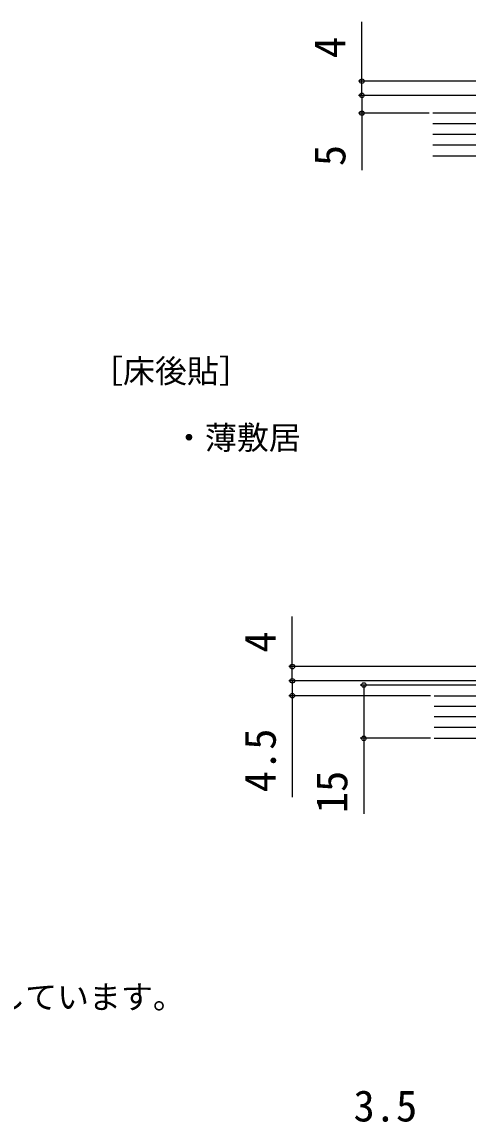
# Model space of a CAD drawing. Units: millimetres, scale not verified. Extents: x -525 to 525, y -783 to 779.
# Drawn here: x -82.3 to 43.3, y 131.8 to 441.7 of the extents above; entities that cross this region are included whole.
import ezdxf
from ezdxf.enums import TextEntityAlignment as Align

# ---------------------------------------------------------------- set-up
doc = ezdxf.new("R2010")
doc.units = ezdxf.units.MM
doc.header["$LTSCALE"] = 4
for name, color, linetype in [('0-2_USER1', 3, 'Continuous'), ('0-8_YKK_D', 6, 'Continuous'), ('0-A_YSS_K', 3, 'Continuous')]:
    doc.layers.add(name, color=color, linetype=linetype)
doc.styles.add('ＭＳ ゴシック', font='')
doc.styles.get('ＭＳ ゴシック').set_extended_font_data('MS Gothic')

msp = doc.modelspace()

# ---------------------------------------------------------------- linework, layer by layer
at = {"layer": '0-8_YKK_D'}
for p, q in [((13.439, 424.998), (13.439, 441.667)), ((134.118, 424.998), (12.439, 424.998)), ((13.439, 420.998), (13.439, 424.998)), ((142.218, 420.998), (12.439, 420.998)), ((142.218, 420.998), (12.439, 420.998)), ((13.439, 420.998), (13.439, 418.448)), ((32.439, 415.998), (12.439, 415.998)), ((96.736, 260.073), (-7.185, 260.073)), ((104.81, 256.073), (-7.185, 256.073)), ((104.81, 256.073), (-7.185, 256.073)), ((68.27, 254.873), (12.976, 254.873)), ((32.815, 251.873), (-7.185, 251.873)), ((32.815, 239.873), (12.976, 239.873))]:
    msp.add_line(p, q, dxfattribs=at)
for points in [[(13.439, 420.998), (13.439, 415.998), (13.439, 399.944)], [(-6.185, 256.073), (-6.185, 260.073), (-6.185, 274.192)], [(-6.185, 256.073), (-6.185, 251.873), (-6.185, 223.273)], [(13.976, 254.873), (13.976, 239.873), (13.976, 218.596)]]:
    msp.add_lwpolyline(points, dxfattribs=at)
for centre in [(13.439, 424.998), (13.439, 420.998), (13.439, 420.998), (13.439, 415.998), (-6.185, 260.073), (-6.185, 256.073), (-6.185, 256.073), (13.976, 254.873), (-6.185, 251.873), (13.976, 239.873)]:
    msp.add_circle(centre, 0.637, dxfattribs=at)
at = {"layer": '0-A_YSS_K'}
for p, q in [((229.281, 415.998), (33.439, 415.998)), ((229.281, 412.998), (33.439, 412.998)), ((229.281, 409.998), (33.439, 409.998)), ((229.281, 406.998), (33.439, 406.998)), ((33.439, 403.998), (229.281, 403.998)), ((33.815, 251.873), (76.536, 251.873)), ((76.536, 248.873), (33.815, 248.873)), ((76.536, 245.873), (33.815, 245.873)), ((76.536, 242.873), (33.815, 242.873)), ((33.815, 239.873), (229.657, 239.873))]:
    msp.add_line(p, q, dxfattribs=at)

# ---------------------------------------------------------------- texts
at = {"layer": '0-2_USER1', "style": 'ＭＳ ゴシック'}
for s, p in [('［床後貼］', (-62.89, 338.043)), ('・薄敷居', (-39.788, 319.298)), ('※有効開口寸法公式は、枠厚に化粧シート厚も加えて算出しています。', (-324.459, 161.7))]:
    msp.add_text(s, height=6.598, dxfattribs=at).set_placement(p, align=Align.BOTTOM_LEFT)
at = {"layer": '0-8_YKK_D', "style": 'ＭＳ ゴシック'}
for s, p in [('4', (11.439, 431.485)), ('5', (11.439, 401.057)), ('4', (-8.185, 264.01)), ('4.5', (-8.185, 224.66)), ('15', (11.976, 218.755))]:
    msp.add_text(s, height=8.798, rotation=90, dxfattribs=at).set_placement(p, align=Align.BOTTOM_LEFT)
msp.add_text('3.5', height=8.798, dxfattribs=at).set_placement((11.073, 129.277), align=Align.BOTTOM_LEFT)

doc.saveas('drawing.dxf')
